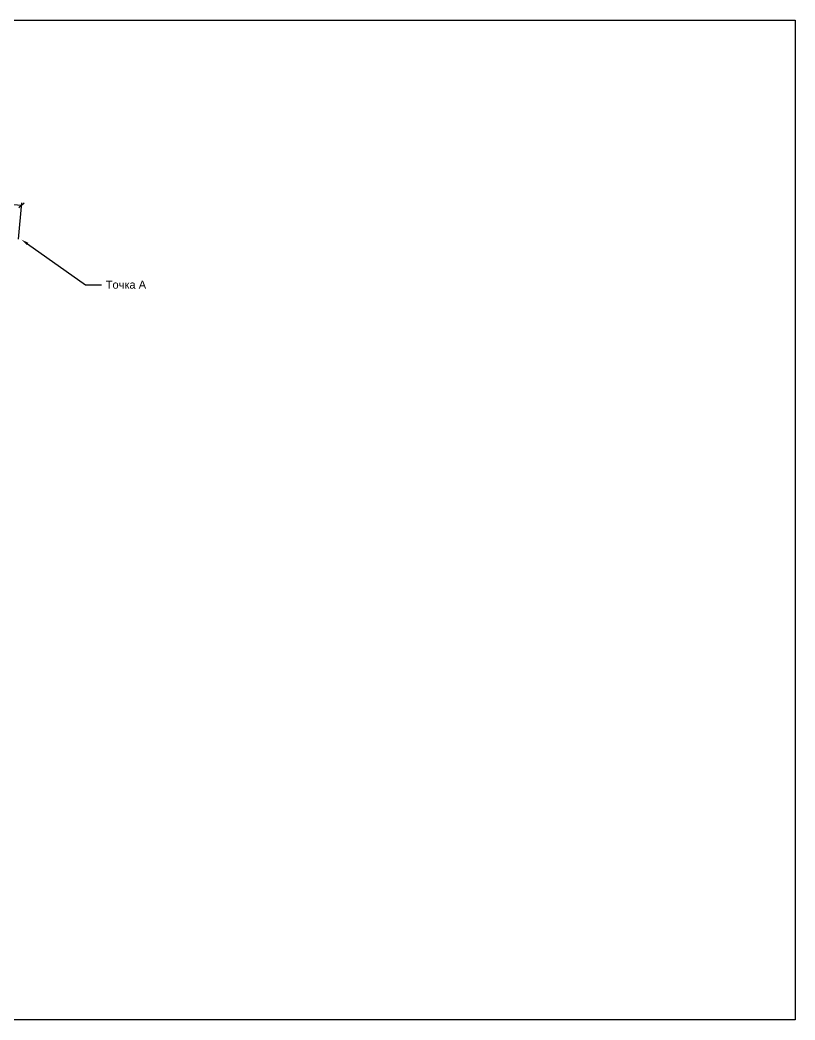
# Model space of a CAD drawing. Header units: millimetres. Extents: x 1642 to 8783, y 1095 to 5441.
# Drawn here: x 5204.2 to 5591.9, y 2481.8 to 2981.8 of the extents above; entities that cross this region are included whole.
import ezdxf
from ezdxf import colors
from ezdxf.entities.mleader import LeaderData, LeaderLine
from ezdxf.math import Vec2, Vec3

# ---------------------------------------------------------------- set-up
doc = ezdxf.new("R2010")
doc.units = ezdxf.units.MM
doc.layers.add('Основной', color=1, linetype='Continuous', lineweight=60)
doc.styles.add('-ISOCPEUR-', font='isocpeur.ttf')
doc.styles.add('GOST', font='gost.shx', dxfattribs={"oblique": 15})
doc.styles.get("Standard").update_dxf_attribs({"font": 'arial.ttf'})
doc.dimstyles.new('М 1 к 500', dxfattribs={"dimtxt": 3.5, "dimasz": 2.5, "dimexe": 1.25, "dimexo": 0, "dimtad": 1, "dimdec": 1, "dimlfac": 0.5, "dimzin": 1, "dimtxsty": 'GOST', "dimblk": 'OBLIQUE', "dimcen": 2.5, "dimclrd": 256, "dimclre": 256, "dimclrt": 256, "dimazin": 2, "dimtfac": 1, "dimtdec": 1, "dimtmove": 0, "dimatfit": 3, "dimldrblk": 'NONE', "dimfxl": 1.25, "dimlwd": -1, "dimlwe": -1, "dimarcsym": 0})
picture_1 = doc.add_image_def('image2.jpg', size_in_pixel=(3947, 3947))

# ---------------------------------------------------------------- blocks, each defined once
blk = doc.blocks.new('_Oblique')
at = {"color": 0, "linetype": 'ByBlock', "lineweight": -2}
blk.add_line((-0.5, -0.5), (0.5, 0.5), dxfattribs=at)
blk = doc.blocks.new('*D50')
at = {"transparency": 16777216}
for p, q in [((5144.02, 2877.45), (5145.64, 2895.7)), ((5145.53, 2894.45), (5205.06, 2889.18)), ((5203.55, 2872.18), (5205.17, 2890.42))]:
    blk.add_line(p, q, dxfattribs=at)
at = {"layer": 'Defpoints', "color": 0, "lineweight": 50, "transparency": 16777216}
for p in [(5205.06, 2889.18), (5144.02, 2877.45), (5203.55, 2872.18)]:
    blk.add_point(p, dxfattribs=at)
at = {"transparency": 16777216, "xscale": 2.5, "yscale": 2.5, "zscale": 2.5}
for p, rotation in [((5145.53, 2894.45), 174.9361215975793), ((5205.06, 2889.18), 354.9361215975793)]:
    blk.add_blockref('_Oblique', p, dxfattribs=dict(at, rotation=rotation))
at = {"lineweight": 50, "transparency": 16777216, "insert": (5175.53, 2894.53), "char_height": 3.5, "attachment_point": 5, "rotation": 354.9361, "style": '-ISOCPEUR-'}
blk.add_mtext('29,9', dxfattribs=at)
blk = doc.blocks.new('_None')

msp = doc.modelspace()

# ---------------------------------------------------------------- dimensions: what is measured, and where the dimension line sits
at = {"color": 1, "lineweight": 50}
dim = msp.add_aligned_dim(p1=(5144.023, 2877.451), p2=(5203.551, 2872.176), distance=17.07, dimstyle='М 1 к 500', override={"dimtxsty": '-ISOCPEUR-'}, dxfattribs=at)
dim.commit()
dim.dimension.update_dxf_attribs({"geometry": '*D50', "text_midpoint": (5175.535, 2894.531)})

# ---------------------------------------------------------------- pictures from other files: only their frames are drawn
image = msp.add_image(picture_1, insert=(5091.931, 2481.773), size_in_units=(499.995, 499.995))
image.dxf.flags = 7

# ---------------------------------------------------------------- leaders
at = {"layer": 'Основной', "color": 1, "lineweight": 50}
ml = msp.add_multileader_mtext('Standard', dxfattribs=at)
ml.set_content('Точка А', color=1)
ml.set_leader_properties()
ml.build(insert=Vec2(0, 0))
ctx = ml.context
ctx.base_point, ctx.plane_origin = Vec3(5245.087, 2849.396), Vec3(5215.848, 2870.862)
notes = []
notes.append((ctx, [(0, (1, 1, 0), (5237.087, 2849.396), (1, 0), 8, [(0, [(5204.758, 2872.102)], 0, [])])]))
ctx.mtext.insert, ctx.mtext.flow_direction = Vec3(5247.087, 2851.428), 5
for ctx, leaders in notes:
    for number, flags, end, landing, length, lines in leaders:
        leader = LeaderData()
        leader.index, (leader.has_last_leader_line, leader.has_dogleg_vector, leader.attachment_direction) = number, flags
        leader.last_leader_point, leader.dogleg_vector, leader.dogleg_length = Vec3(end), Vec3(landing), length
        for number, points, colour, breaks in lines:
            line = LeaderLine()
            line.index, line.vertices, line.color, line.breaks = number, Vec3.list(points), colors.encode_raw_color(colour), breaks
            leader.lines.append(line)
        ctx.leaders.append(leader)

doc.saveas('drawing.dxf')
